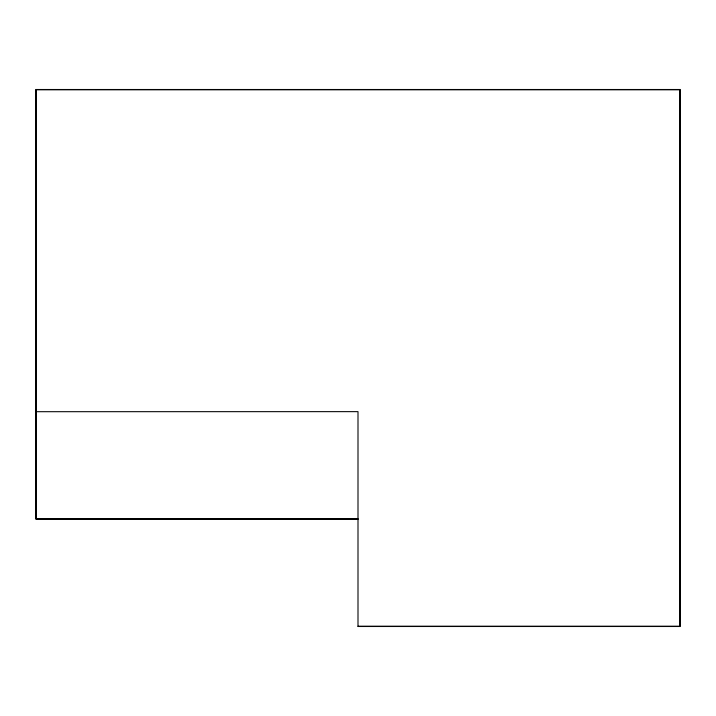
<?xml version="1.0" encoding="UTF-8"?>
<svg xmlns="http://www.w3.org/2000/svg" width="716" height="716" viewBox="0 0 716 716"><rect width="100%" height="100%" fill="white"/><g stroke="black" fill="none" stroke-linecap="round" stroke-linejoin="round"><path stroke-width="1.07" d="M35.8 411.7L358 411.646L358 626.5L680.2 626.5L680.2 89.5L35.8 89.5L35.8 519.1L358 519.1M358 518.939L36.122 518.939L36.122 89.769L679.878 89.769L679.878 626.232L358 626.232"/></g></svg>
